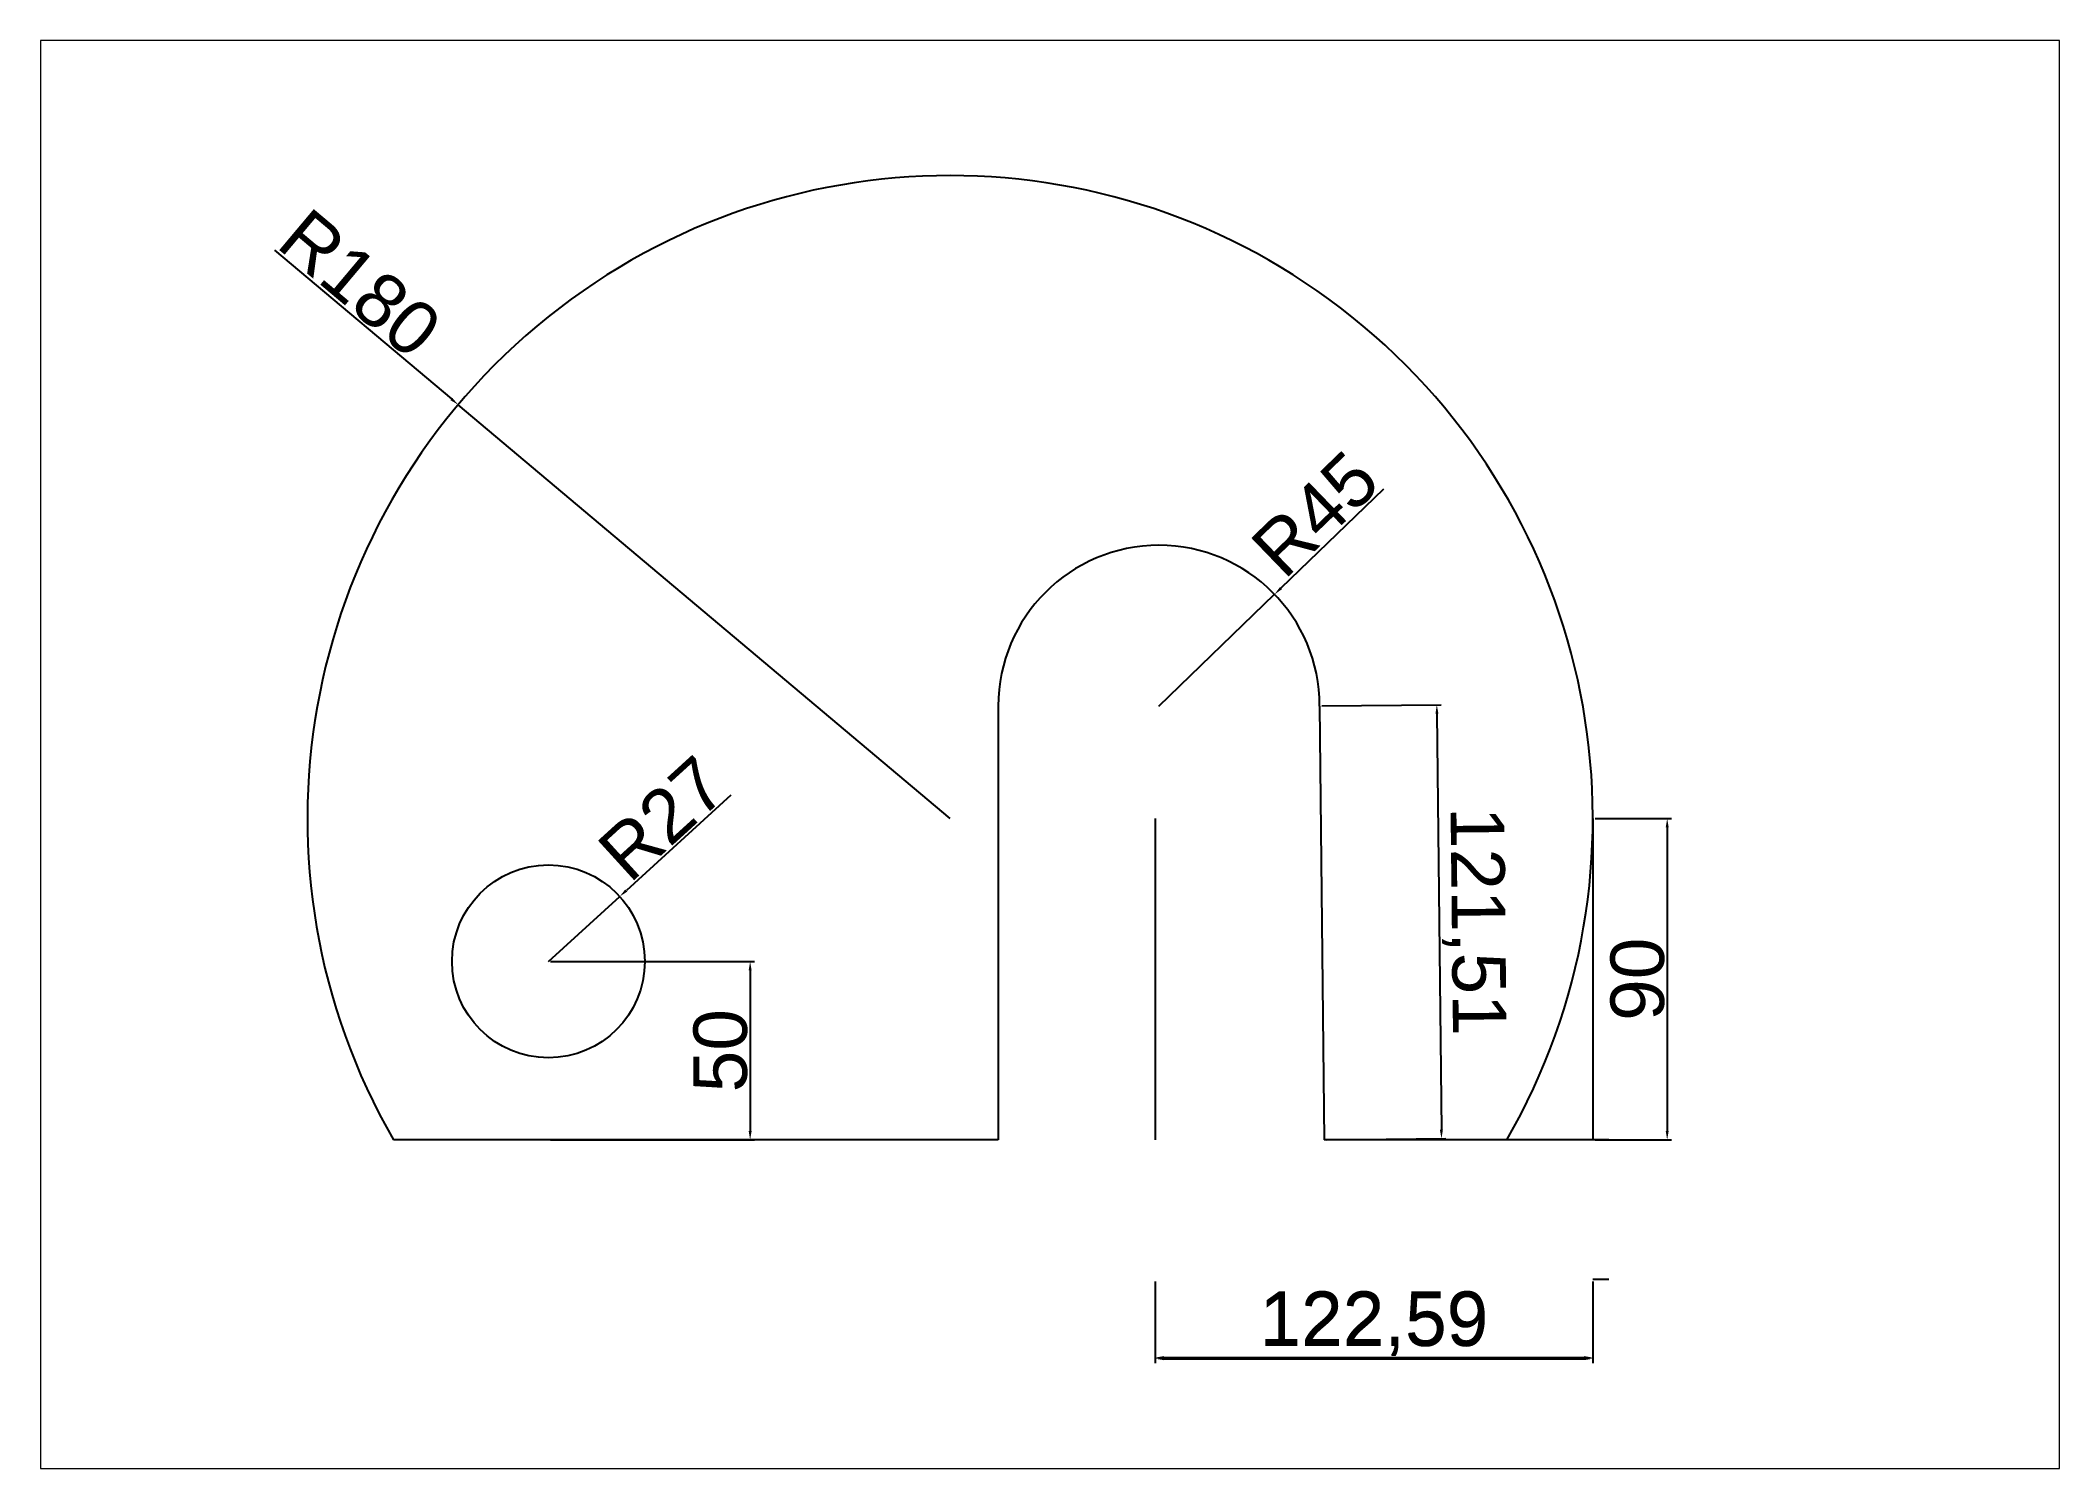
# Paper-space layout 'Layout8' of a CAD drawing. Header units: millimetres. Extents: x 30 to 267, y 21 to 189.
# The model-space entities are those that its viewports show. They can reach past a viewport. Long polylines and large blocks are cut down to what shows.
import ezdxf

# ---------------------------------------------------------------- set-up
doc = ezdxf.new("R2010")
doc.units = ezdxf.units.MM
doc.styles.get("Standard").update_dxf_attribs({"font": 'arial.ttf'})
doc.dimstyles.new('ISO-25', dxfattribs={"dimtxt": 2.5, "dimasz": 2.5, "dimexe": 1.25, "dimexo": 0.625, "dimtad": 1, "dimtxsty": 'Standard', "dimcen": 2.5, "dimadec": 0, "dimazin": 0, "dimtfac": 1, "dimtmove": 0, "dimatfit": 3, "dimfxl": 1, "dimarcsym": 0})

# ---------------------------------------------------------------- blocks, each defined once
blk = doc.blocks.new('*D166')
at = {"color": 0, "lineweight": -2, "transparency": 16777216}
for p, q in [((1702.3, 472.13), (1751.84, 430.47)), ((1891.53, 313.01), (1753.76, 428.86))]:
    blk.add_line(p, q, dxfattribs=at)
at = {"color": 0, "transparency": 16777216}
blk.add_solid([(1752.11, 430.78), (1751.58, 430.15), (1753.76, 428.86)], dxfattribs=at)
at = {"layer": 'Defpoints', "color": 0, "transparency": 16777216}
for p in [(1753.76, 428.86), (1891.53, 313.01)]:
    blk.add_point(p, dxfattribs=at)
at = {"color": 0, "transparency": 16777216, "insert": (1726.26, 462.8), "char_height": 15, "attachment_point": 5, "rotation": 319.9408}
blk.add_mtext('R180', dxfattribs=at)
blk = doc.blocks.new('*D167')
at = {"color": 0, "lineweight": -2, "transparency": 16777216}
for p, q in [((1830.13, 319.51), (1800.85, 292.87)), ((1779.03, 273.01), (1799, 291.18))]:
    blk.add_line(p, q, dxfattribs=at)
at = {"color": 0, "transparency": 16777216}
blk.add_solid([(1800.56, 293.18), (1801.13, 292.56), (1799, 291.18)], dxfattribs=at)
at = {"layer": 'Defpoints', "color": 0, "transparency": 16777216}
for p in [(1799, 291.18), (1779.03, 273.01)]:
    blk.add_point(p, dxfattribs=at)
at = {"color": 0, "transparency": 16777216, "insert": (1810.92, 313.06), "char_height": 15, "attachment_point": 5, "rotation": 42.3002}
blk.add_mtext('R27', dxfattribs=at)
blk = doc.blocks.new('*D168')
at = {"color": 0, "lineweight": -2, "transparency": 16777216}
for p, q in [((2012.89, 405.23), (1984.19, 377.51)), ((1950.03, 344.51), (1982.39, 375.78))]:
    blk.add_line(p, q, dxfattribs=at)
at = {"color": 0, "transparency": 16777216}
blk.add_solid([(1983.9, 377.81), (1984.48, 377.21), (1982.39, 375.78)], dxfattribs=at)
at = {"layer": 'Defpoints', "color": 0, "transparency": 16777216}
for p in [(1982.39, 375.78), (1950.03, 344.51)]:
    blk.add_point(p, dxfattribs=at)
at = {"color": 0, "transparency": 16777216, "insert": (1993.77, 398.24), "char_height": 15, "attachment_point": 5, "rotation": 44.0054}
blk.add_mtext('R45', dxfattribs=at)
blk = doc.blocks.new('*D169')
at = {"color": 0, "lineweight": -2, "transparency": 16777216}
for p, q in [((2072.15, 313.01), (2093.61, 313.01)), ((2092.36, 310.51), (2092.36, 225.51)), ((2072.15, 223.01), (2093.61, 223.01))]:
    blk.add_line(p, q, dxfattribs=at)
at = {"color": 0, "transparency": 16777216}
for points in [[(2091.95, 310.51), (2092.78, 310.51), (2092.36, 313.01)], [(2091.95, 225.51), (2092.78, 225.51), (2092.36, 223.01)]]:
    blk.add_solid(points, dxfattribs=at)
at = {"layer": 'Defpoints', "color": 0, "transparency": 16777216}
for p in [(2071.53, 313.01), (2071.53, 223.01), (2092.36, 223.01)]:
    blk.add_point(p, dxfattribs=at)
at = {"color": 0, "transparency": 16777216, "insert": (2084.08, 268.01), "char_height": 15, "attachment_point": 5, "rotation": 90}
blk.add_mtext('90', dxfattribs=at)
blk = doc.blocks.new('*D170')
at = {"color": 0, "lineweight": -2, "transparency": 16777216}
for p, q in [((1995.65, 344.52), (2029.09, 344.88)), ((2027.87, 342.37), (2029.13, 225.87)), ((1996.96, 223.02), (2030.4, 223.38))]:
    blk.add_line(p, q, dxfattribs=at)
at = {"color": 0, "transparency": 16777216}
for points in [[(2028.29, 342.37), (2027.46, 342.36), (2027.84, 344.87)], [(2029.54, 225.87), (2028.71, 225.86), (2029.15, 223.37)]]:
    blk.add_solid(points, dxfattribs=at)
at = {"layer": 'Defpoints', "color": 0, "transparency": 16777216}
for p in [(1995.03, 344.51), (1996.34, 223.01), (2029.15, 223.37)]:
    blk.add_point(p, dxfattribs=at)
at = {"color": 0, "transparency": 16777216, "insert": (2038.14, 284.22), "char_height": 15, "attachment_point": 5, "rotation": 270.6173}
blk.add_mtext('121,51', dxfattribs=at)
blk = doc.blocks.new('*D171')
at = {"color": 0, "lineweight": -2, "transparency": 16777216}
for p, q in [((1779.65, 273.01), (1836.77, 273.01)), ((1835.52, 270.51), (1835.52, 225.51)), ((1779.65, 223.01), (1836.77, 223.01))]:
    blk.add_line(p, q, dxfattribs=at)
at = {"color": 0, "transparency": 16777216}
for points in [[(1835.11, 270.51), (1835.94, 270.51), (1835.52, 273.01)], [(1835.11, 225.51), (1835.94, 225.51), (1835.52, 223.01)]]:
    blk.add_solid(points, dxfattribs=at)
at = {"layer": 'Defpoints', "color": 0, "transparency": 16777216}
for p in [(1779.03, 273.01), (1779.03, 223.01), (1835.52, 223.01)]:
    blk.add_point(p, dxfattribs=at)
at = {"color": 0, "transparency": 16777216, "insert": (1827.24, 248.01), "char_height": 15, "attachment_point": 5, "rotation": 90}
blk.add_mtext('50', dxfattribs=at)
blk = doc.blocks.new('*D165')
at = {"color": 0, "lineweight": -2, "transparency": 16777216}
for p, q in [((1948.94, 183.42), (1948.94, 160.52)), ((2071.53, 183.42), (2071.53, 160.52)), ((1951.44, 161.77), (2069.03, 161.77))]:
    blk.add_line(p, q, dxfattribs=at)
at = {"color": 0, "transparency": 16777216}
for points in [[(1951.44, 162.18), (1951.44, 161.35), (1948.94, 161.77)], [(2069.03, 162.18), (2069.03, 161.35), (2071.53, 161.77)]]:
    blk.add_solid(points, dxfattribs=at)
at = {"layer": 'Defpoints', "color": 0, "transparency": 16777216}
for p in [(1948.94, 184.05), (2071.53, 184.05), (2071.53, 161.77)]:
    blk.add_point(p, dxfattribs=at)
at = {"color": 0, "transparency": 16777216, "insert": (2010.23, 171.41), "char_height": 15, "attachment_point": 5}
blk.add_mtext('122,59', dxfattribs=at)
blk = doc.blocks.new('*D172')
at = {"color": 0, "lineweight": -2, "transparency": 16777216}
for p, q in [((1948.94, 183.42), (1948.94, 160.83)), ((2071.53, 183.42), (2071.53, 160.83)), ((1951.44, 162.08), (2069.03, 162.08))]:
    blk.add_line(p, q, dxfattribs=at)
at = {"color": 0, "transparency": 16777216}
for points in [[(1951.44, 162.5), (1951.44, 161.66), (1948.94, 162.08)], [(2069.03, 162.5), (2069.03, 161.66), (2071.53, 162.08)]]:
    blk.add_solid(points, dxfattribs=at)
at = {"layer": 'Defpoints', "color": 0, "transparency": 16777216}
for p in [(1948.94, 184.05), (2071.53, 184.05), (2071.53, 162.08)]:
    blk.add_point(p, dxfattribs=at)
at = {"color": 0, "transparency": 16777216, "insert": (2010.23, 171.72), "char_height": 15, "attachment_point": 5}
blk.add_mtext('122,59', dxfattribs=at)

msp = doc.modelspace()

# ---------------------------------------------------------------- linework, layer by layer
at = {"color": 0}
for p, q in [((1905.026, 344.513), (1905.026, 223.013)), ((1995.026, 344.513), (1996.335, 223.013)), ((1948.937, 313.013), (1948.937, 223.013)), ((2071.526, 313.013), (2071.526, 223.013)), ((1905.026, 223.013), (1735.642, 223.013)), ((2071.526, 223.013), (1996.335, 223.013)), ((2076.064, 223.013), (2071.526, 223.013)), ((2071.526, 184.047), (2076.064, 184.047))]:
    msp.add_line(p, q, dxfattribs=at)
msp.add_circle((1779.026, 273.013), 27, dxfattribs=at)
for centre, radius, start, end in [((1891.526, 313.013), 180, 330, 210), ((1950.026, 344.513), 45, 0, 180)]:
    msp.add_arc(centre, radius, start, end, dxfattribs=at)

# ---------------------------------------------------------------- dimensions: what is measured, and where the dimension line sits
at = {"color": 152, "true_color": 0x2776bb}
for center, mpoint, picture, middle in [((1891.526, 313.013), (1753.758, 428.857), '*D166', (1720.932, 456.459)), ((1950.026, 344.513), (1982.393, 375.776), '*D168', (1999.506, 392.304))]:
    dim = msp.add_radius_dim(center=center, mpoint=mpoint, dimstyle='ISO-25', override={"dimtxt": 15}, dxfattribs=at)
    dim.commit()
    dim.dimension.update_dxf_attribs({"geometry": picture, "text_midpoint": middle, "dimtype": 164})
dim = msp.add_aligned_dim(p1=(1995.026, 344.513), p2=(1996.335, 223.013), distance=32.821, dimstyle='ISO-25', override={"dimtxt": 15}, dxfattribs=at)
dim.commit()
dim.dimension.update_dxf_attribs({"geometry": '*D170', "text_midpoint": (2038.138, 284.22)})
dim = msp.add_radius_dim(center=(1779.026, 273.013), mpoint=(1798.996, 291.184), dimstyle='ISO-25', override={"dimtxt": 15}, dxfattribs=at)
dim.commit()
dim.dimension.update_dxf_attribs({"geometry": '*D167', "text_midpoint": (1810.923, 313.064)})
for base, p1, p2, picture, middle in [((2092.363, 223.013), (2071.526, 313.013), (2071.526, 223.013), '*D169', (2084.08, 268.013)), ((1835.523, 223.013), (1779.026, 273.013), (1779.026, 223.013), '*D171', (1827.239, 248.013))]:
    dim = msp.add_linear_dim(base=base, p1=p1, p2=p2, angle=90, dimstyle='ISO-25', override={"dimtxt": 15}, dxfattribs=at)
    dim.commit()
    dim.dimension.update_dxf_attribs({"geometry": picture, "text_midpoint": middle})
at = {"color": 0}
dim = msp.add_linear_dim(base=(2071.526, 161.768), p1=(1948.937, 184.047), p2=(2071.526, 184.047), dimstyle='ISO-25', override={"dimtxt": 15}, dxfattribs=at)
dim.commit()
dim.dimension.update_dxf_attribs({"geometry": '*D165', "text_midpoint": (2010.232, 171.408)})
at = {"color": 152, "true_color": 0x2776bb}
dim = msp.add_linear_dim(base=(2071.526, 162.08), p1=(1948.937, 184.047), p2=(2071.526, 184.047), dimstyle='ISO-25', override={"dimtxt": 15}, dxfattribs=at)
dim.commit()
dim.dimension.update_dxf_attribs({"geometry": '*D172', "text_midpoint": (2010.232, 171.719)})

psp = doc.layouts.new('Layout8')

# ---------------------------------------------------------------- viewports
at = {"layer": '0', "view_target_point": (6591.28, 1414.618)}
psp.add_viewport(center=(148.5, 105), size=(237.6, 168), view_center_point=(-4671.776, -1083.683), view_height=399.87136, dxfattribs=at)

doc.saveas('drawing.dxf')
